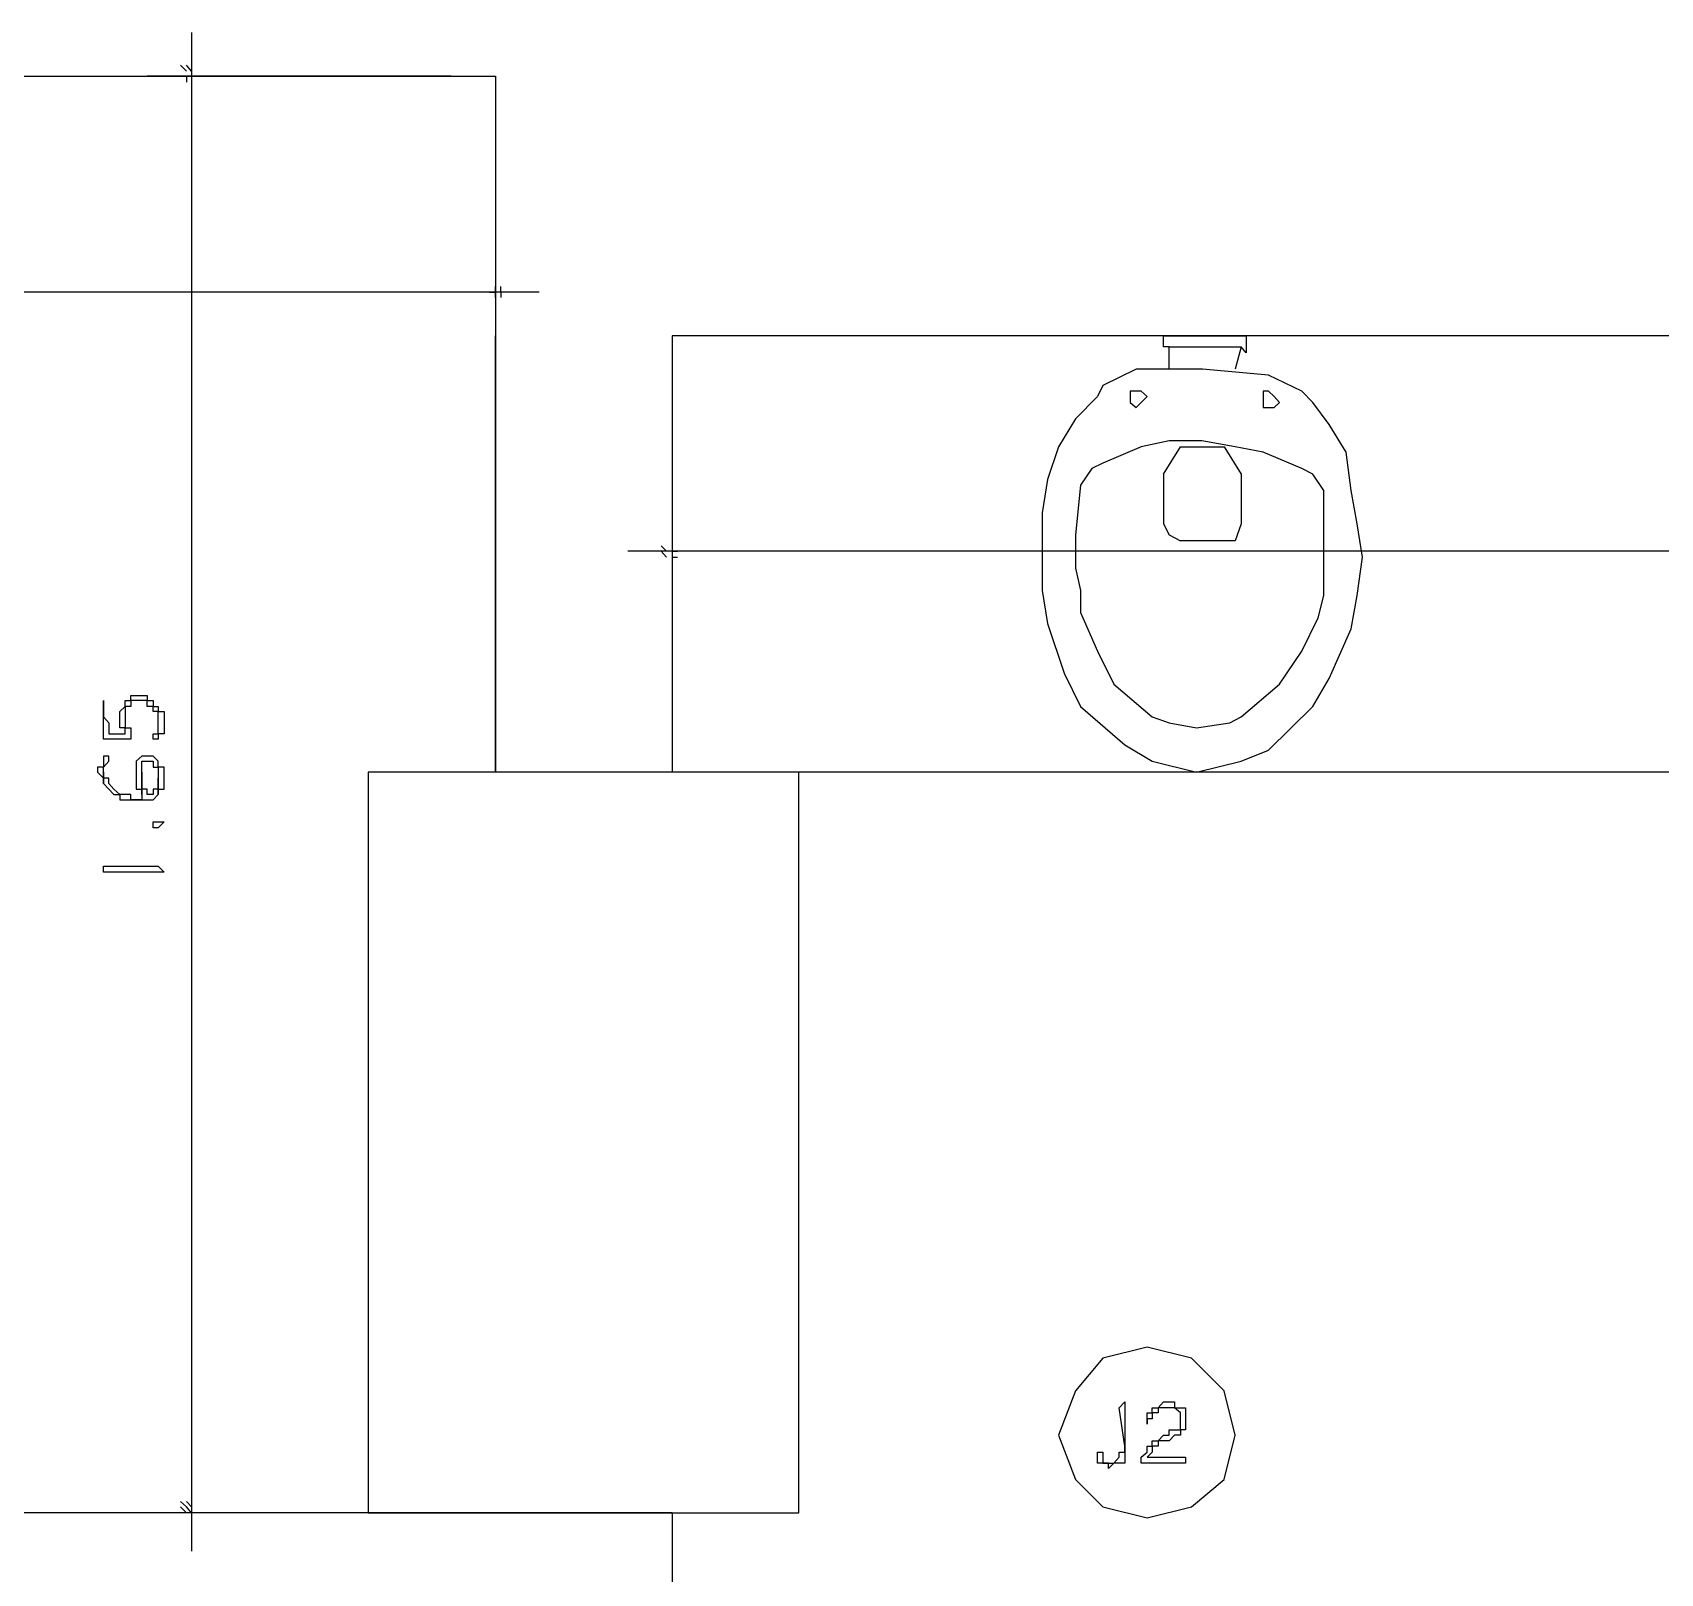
# Model space of a CAD drawing. Header units: millimetres. Extents: x -518.8 to -461.2, y 3.5 to 44.2.
# Drawn here: x -505.98 to -504.104, y 30.716 to 32.492 of the extents above; entities that cross this region are included whole.
import ezdxf

# ---------------------------------------------------------------- set-up
doc = ezdxf.new("R2010")
doc.units = ezdxf.units.MM
doc.header["$MEASUREMENT"] = 0
for name, color, linetype in [('10', 10, 'Continuous'), ('12', 12, 'Continuous'), ('16', 16, 'Continuous'), ('3', 3, 'Continuous'), ('4', 4, 'Continuous'), ('5', 5, 'Continuous'), ('6', 6, 'Continuous'), ('MYSOLIDS', 7, 'Continuous')]:
    doc.layers.add(name, color=color, linetype=linetype)

msp = doc.modelspace()

# ---------------------------------------------------------------- linework, layer by layer
at = {"layer": '10'}
for points in [[(-507.3308, 31.7917), (-507.3308, 32.4413), (-507.3308, 32.4413), (-505.4466, 32.4413)], [(-505.4466, 32.4413), (-505.4466, 31.6391), (-505.4466, 31.6391), (-505.4466, 32.1421)], [(-505.2429, 32.1421), (-505.2429, 31.6391)], [(-505.2429, 31.6391), (-505.4466, 31.6391)], [(-505.2429, 30.7857), (-509.3045, 30.7857)], [(-505.2429, 30.7857), (-505.2429, 30.436)]]:
    msp.add_lwpolyline(points, dxfattribs=at)
at = {"layer": '12'}
msp.add_lwpolyline([(-504.594, 30.8751), (-504.6068, 30.9263), (-504.6444, 30.9639), (-504.6955, 30.9766), (-504.7466, 30.9639), (-504.7782, 30.9263), (-504.7978, 30.8751), (-504.7782, 30.824), (-504.7466, 30.7924), (-504.6955, 30.7797), (-504.6444, 30.7924), (-504.6068, 30.824), (-504.594, 30.8751)], dxfattribs=at)
at = {"layer": '16'}
for points in [[(-505.797, 32.4917), (-505.797, 30.7413)], [(-505.803, 32.4473), (-505.8098, 32.4541)], [(-505.797, 32.4473), (-505.803, 32.4541)], [(-505.4978, 32.4413), (-505.8481, 32.4413)], [(-505.803, 32.4413), (-505.803, 32.4413), (-505.803, 32.4413), (-505.803, 32.4345)], [(-505.797, 32.4413), (-505.797, 32.4413), (-505.797, 32.4413), (-505.797, 32.4345)], [(-505.4466, 32.3902), (-505.4466, 32.1421)], [(-505.3963, 32.1924), (-507.382, 32.1924)], [(-505.4534, 32.1924), (-505.4466, 32.1924), (-505.4534, 32.1924)], [(-505.4466, 32.1924), (-505.4466, 32.1992)], [(-505.4466, 32.1864), (-505.4466, 32.1924)], [(-505.4406, 32.1924), (-505.4406, 32.1924), (-505.4406, 32.1924), (-505.4406, 32.1992)], [(-505.4406, 32.1924), (-505.4406, 32.1924), (-505.4406, 32.1924), (-505.4406, 32.1864)], [(-505.2429, 32.0909), (-505.2429, 31.8428)], [(-498.597, 31.8939), (-505.294, 31.8939)], [(-505.2496, 31.8939), (-505.2557, 31.9)], [(-505.2496, 31.8872), (-505.2557, 31.8939)], [(-505.2429, 31.8939), (-505.2429, 31.8939), (-505.2429, 31.8939), (-505.2369, 31.8939)], [(-505.2429, 31.8872), (-505.2429, 31.8872), (-505.2429, 31.8872), (-505.2369, 31.8872)], [(-505.803, 30.7924), (-505.8098, 30.7985)], [(-505.797, 30.7924), (-505.803, 30.7985)], [(-505.4978, 30.7857), (-505.8481, 30.7857)], [(-505.803, 30.7857), (-505.8098, 30.7924)], [(-505.797, 30.7857), (-505.803, 30.7924)]]:
    msp.add_lwpolyline(points, dxfattribs=at)
at = {"layer": '3'}
msp.add_lwpolyline([(-505.5933, 30.7857), (-505.097, 30.7857), (-505.097, 31.6391), (-505.5933, 31.6391), (-505.5933, 30.7857)], dxfattribs=at)
at = {"layer": '4'}
for points in [[(-504.6699, 32.1037), (-504.6699, 32.1293), (-504.6767, 32.1293), (-504.6767, 32.1421), (-504.5812, 32.1421), (-504.5812, 32.1225), (-504.5872, 32.1293), (-504.594, 32.1037)], [(-504.6699, 32.1293), (-504.5872, 32.1293)], [(-504.6384, 31.6391), (-504.5872, 31.6518), (-504.5557, 31.6646), (-504.5045, 31.715), (-504.4857, 31.7473), (-504.4602, 31.8045), (-504.4534, 31.8428), (-504.4474, 31.8872), (-504.4534, 31.9255), (-504.4602, 31.9639), (-504.4662, 32.0082), (-504.4857, 32.0398), (-504.5045, 32.0654), (-504.5173, 32.0782), (-504.5557, 32.0969), (-504.6316, 32.1037), (-504.6316, 32.1037), (-504.7083, 32.1037), (-504.7466, 32.0849), (-504.7527, 32.0721), (-504.7782, 32.0466), (-504.7978, 32.0142), (-504.8105, 31.9766), (-504.8166, 31.9383), (-504.8166, 31.9), (-504.8166, 31.8488), (-504.8105, 31.8105), (-504.791, 31.7533), (-504.7722, 31.715), (-504.7211, 31.6706), (-504.6895, 31.6518), (-504.6384, 31.6391)], [(-504.6955, 32.0721), (-504.7023, 32.0782), (-504.7083, 32.0782), (-504.7151, 32.0782), (-504.7151, 32.0721), (-504.7151, 32.0654), (-504.7083, 32.0594), (-504.7023, 32.0654), (-504.6955, 32.0721)], [(-504.5429, 32.0654), (-504.5489, 32.0721), (-504.5557, 32.0782), (-504.5617, 32.0782), (-504.5617, 32.0654), (-504.5617, 32.0594), (-504.5557, 32.0594), (-504.5489, 32.0594), (-504.5429, 32.0654)], [(-504.6, 31.6962), (-504.5872, 31.703), (-504.5872, 31.703), (-504.5429, 31.7406), (-504.5429, 31.7406), (-504.5173, 31.7789), (-504.5173, 31.7789), (-504.4985, 31.8172), (-504.4985, 31.8172), (-504.4918, 31.8428), (-504.4918, 31.8428), (-504.4918, 31.8684), (-504.4918, 31.8684), (-504.4918, 31.906), (-504.4918, 31.906), (-504.4918, 31.9639), (-504.4918, 31.9639), (-504.5045, 31.9827), (-504.5045, 31.9827), (-504.5173, 31.9894), (-504.5173, 31.9894), (-504.5617, 32.0082), (-504.5617, 32.0082), (-504.594, 32.0142), (-504.594, 32.0142), (-504.6324, 32.021), (-504.6324, 32.021), (-504.6699, 32.021), (-504.7023, 32.0142), (-504.7466, 31.9954), (-504.7594, 31.9894), (-504.7722, 31.9699), (-504.7782, 31.9127), (-504.7782, 31.8744), (-504.7722, 31.8488), (-504.7722, 31.8233), (-504.7527, 31.7789), (-504.7339, 31.7406), (-504.6895, 31.703), (-504.6699, 31.6962), (-504.6384, 31.6902), (-504.6384, 31.6902), (-504.6, 31.6962)], [(-504.6767, 31.9827), (-504.6572, 32.0142), (-504.6068, 32.0142), (-504.5872, 31.9827), (-504.5872, 31.9827), (-504.5872, 31.9255), (-504.5872, 31.9255), (-504.594, 31.906), (-504.6068, 31.906), (-504.6068, 31.906), (-504.6572, 31.906)], [(-504.6767, 31.9827), (-504.6767, 31.9255), (-504.6699, 31.9127), (-504.6572, 31.906)]]:
    msp.add_lwpolyline(points, dxfattribs=at)
at = {"layer": '5'}
msp.add_lwpolyline([(-498.4504, 32.1421), (-498.4504, 31.6391), (-498.6481, 31.6391), (-498.6481, 32.1421), (-498.6481, 32.1421), (-505.2429, 32.1421)], dxfattribs=at)
at = {"layer": '6'}
msp.add_lwpolyline([(-498.6481, 31.6391), (-505.2429, 31.6391)], dxfattribs=at)
at = {"layer": 'MYSOLIDS'}
for points in [[(-505.8925, 31.6834), (-505.8925, 31.6834), (-505.8865, 31.6834), (-505.8865, 31.6834), (-505.8865, 31.6834), (-505.8797, 31.6834), (-505.8737, 31.6834), (-505.8737, 31.6834), (-505.8737, 31.6834), (-505.8737, 31.6834), (-505.8737, 31.6902), (-505.8797, 31.6902), (-505.8797, 31.6902), (-505.8797, 31.6962), (-505.8797, 31.6962), (-505.8797, 31.703), (-505.8797, 31.703), (-505.8797, 31.709), (-505.8797, 31.709), (-505.8737, 31.715), (-505.8737, 31.715), (-505.8737, 31.7218), (-505.8737, 31.7218), (-505.8669, 31.7218), (-505.8669, 31.7218), (-505.8669, 31.7278), (-505.8609, 31.7278), (-505.8609, 31.7278), (-505.8542, 31.7278), (-505.8542, 31.7278), (-505.8481, 31.7278), (-505.8481, 31.7218), (-505.8481, 31.7218), (-505.8414, 31.7218), (-505.8414, 31.7218), (-505.8414, 31.715), (-505.8354, 31.715), (-505.8354, 31.715), (-505.8354, 31.709), (-505.8354, 31.709), (-505.8286, 31.709), (-505.8286, 31.703), (-505.8286, 31.703), (-505.8286, 31.6962), (-505.8286, 31.6962), (-505.8286, 31.6902), (-505.8286, 31.6902), (-505.8286, 31.6834), (-505.8354, 31.6834), (-505.8354, 31.6834), (-505.8354, 31.6774), (-505.8354, 31.6774), (-505.8414, 31.6774), (-505.8414, 31.6774), (-505.8414, 31.6774), (-505.8414, 31.6774), (-505.8414, 31.6774), (-505.8414, 31.6774), (-505.8414, 31.6774), (-505.8414, 31.6834), (-505.8414, 31.6834), (-505.8354, 31.6834), (-505.8354, 31.6834), (-505.8354, 31.6834), (-505.8354, 31.6902), (-505.8354, 31.6902), (-505.8354, 31.6962), (-505.8354, 31.6962), (-505.8354, 31.703), (-505.8354, 31.703), (-505.8354, 31.709), (-505.8414, 31.709), (-505.8414, 31.709), (-505.8414, 31.715), (-505.8414, 31.715), (-505.8481, 31.715), (-505.8481, 31.7218), (-505.8542, 31.7218), (-505.8542, 31.7218), (-505.8542, 31.7218), (-505.8609, 31.7218), (-505.8669, 31.7218), (-505.8669, 31.715), (-505.8669, 31.715), (-505.8669, 31.715), (-505.8737, 31.715), (-505.8737, 31.709), (-505.8737, 31.709), (-505.8737, 31.703), (-505.8737, 31.703), (-505.8737, 31.6962), (-505.8737, 31.6962), (-505.8737, 31.6962), (-505.8737, 31.6902), (-505.8737, 31.6902), (-505.8669, 31.6902), (-505.8669, 31.6834), (-505.8669, 31.6834), (-505.8669, 31.6834), (-505.8669, 31.6834), (-505.8669, 31.6774), (-505.8669, 31.6774), (-505.8737, 31.6774), (-505.8737, 31.6774), (-505.8737, 31.6774), (-505.8797, 31.6774), (-505.8797, 31.6774), (-505.8797, 31.6774), (-505.8865, 31.6774), (-505.8925, 31.6774), (-505.8925, 31.6774), (-505.8925, 31.6774), (-505.8925, 31.6774), (-505.8985, 31.6774), (-505.8985, 31.6834), (-505.8985, 31.6834), (-505.8985, 31.6834), (-505.8985, 31.6902), (-505.8985, 31.6902), (-505.8985, 31.6902), (-505.8985, 31.6962), (-505.8985, 31.6962), (-505.8985, 31.703), (-505.8985, 31.703), (-505.8985, 31.709), (-505.8985, 31.709), (-505.8985, 31.715), (-505.8985, 31.715), (-505.8985, 31.7218), (-505.8985, 31.7218), (-505.8985, 31.7218), (-505.8985, 31.7218), (-505.8985, 31.7218), (-505.8985, 31.7218), (-505.8985, 31.7218), (-505.8985, 31.7218), (-505.8985, 31.7218), (-505.8985, 31.715), (-505.8985, 31.715), (-505.8985, 31.709), (-505.8985, 31.703), (-505.8985, 31.703), (-505.8925, 31.6962), (-505.8925, 31.6902), (-505.8925, 31.6902), (-505.8925, 31.6834), (-505.8925, 31.6834), (-505.8925, 31.6834), (-505.8925, 31.6834), (-505.8925, 31.6834)], [(-505.9053, 31.6391), (-505.9053, 31.6391), (-505.9053, 31.6391), (-505.8985, 31.6323), (-505.8985, 31.6323), (-505.8985, 31.6263), (-505.8985, 31.6263), (-505.8985, 31.6391), (-505.8985, 31.6451), (-505.8985, 31.6451), (-505.8925, 31.6518), (-505.8925, 31.6518), (-505.8925, 31.6518), (-505.8925, 31.6518), (-505.8925, 31.6578), (-505.8925, 31.6578), (-505.8925, 31.6578), (-505.8925, 31.6578), (-505.8985, 31.6578), (-505.8985, 31.6518), (-505.8985, 31.6518), (-505.8985, 31.6451), (-505.9053, 31.6451), (-505.9053, 31.6391), (-505.9053, 31.6391)], [(-505.8609, 31.6391), (-505.8609, 31.6391), (-505.8609, 31.6323), (-505.8609, 31.6323), (-505.8609, 31.6263), (-505.8609, 31.6263), (-505.8609, 31.6263), (-505.8609, 31.6195), (-505.8542, 31.6195), (-505.8542, 31.6391), (-505.8542, 31.6391), (-505.8542, 31.6451), (-505.8542, 31.6451), (-505.8542, 31.6518), (-505.8542, 31.6518), (-505.8481, 31.6518), (-505.8481, 31.6518), (-505.8481, 31.6518), (-505.8414, 31.6518), (-505.8414, 31.6518), (-505.8414, 31.6451), (-505.8354, 31.6451), (-505.8354, 31.6451), (-505.8354, 31.6391), (-505.8354, 31.6391), (-505.8354, 31.6323), (-505.8354, 31.6323), (-505.8354, 31.6135), (-505.8354, 31.6195), (-505.8286, 31.6195), (-505.8286, 31.6263), (-505.8286, 31.6263), (-505.8286, 31.6323), (-505.8286, 31.6323), (-505.8286, 31.6391), (-505.8286, 31.6391), (-505.8286, 31.6451), (-505.8354, 31.6451), (-505.8354, 31.6518), (-505.8354, 31.6518), (-505.8354, 31.6518), (-505.8354, 31.6518), (-505.8414, 31.6578), (-505.8414, 31.6578), (-505.8481, 31.6578), (-505.8481, 31.6578), (-505.8481, 31.6578), (-505.8542, 31.6578), (-505.8542, 31.6578), (-505.8609, 31.6518), (-505.8609, 31.6518), (-505.8609, 31.6518), (-505.8609, 31.6451), (-505.8609, 31.6451), (-505.8609, 31.6391), (-505.8609, 31.6391)], [(-505.8985, 31.6263), (-505.8985, 31.6263), (-505.8925, 31.6195), (-505.8925, 31.6195), (-505.8925, 31.6195), (-505.8865, 31.6135), (-505.8865, 31.6135), (-505.8865, 31.6135), (-505.8797, 31.6135), (-505.8797, 31.6075), (-505.8737, 31.6075), (-505.8737, 31.6075), (-505.8737, 31.6075), (-505.8669, 31.6075), (-505.8669, 31.6075), (-505.8609, 31.6075), (-505.8609, 31.6075), (-505.8609, 31.6075), (-505.8542, 31.6075), (-505.8542, 31.6075), (-505.8481, 31.6075), (-505.8481, 31.6075), (-505.8414, 31.6075), (-505.8414, 31.6075), (-505.8354, 31.6135), (-505.8354, 31.6135), (-505.8354, 31.6135), (-505.8354, 31.6323), (-505.8354, 31.6263), (-505.8354, 31.6263), (-505.8354, 31.6195), (-505.8354, 31.6195), (-505.8414, 31.6195), (-505.8414, 31.6135), (-505.8414, 31.6135), (-505.8481, 31.6135), (-505.8481, 31.6135), (-505.8481, 31.6195), (-505.8542, 31.6195), (-505.8542, 31.6135), (-505.8542, 31.6075), (-505.8542, 31.6075), (-505.8609, 31.6075), (-505.8609, 31.6075), (-505.8609, 31.6075), (-505.8669, 31.6075), (-505.8669, 31.6135), (-505.8737, 31.6135), (-505.8737, 31.6135), (-505.8797, 31.6135), (-505.8797, 31.6135), (-505.8797, 31.6135), (-505.8865, 31.6195), (-505.8865, 31.6195), (-505.8925, 31.6263), (-505.8925, 31.6263), (-505.8925, 31.6263), (-505.8925, 31.6323), (-505.8925, 31.6323), (-505.8985, 31.6323), (-505.8985, 31.6391), (-505.8985, 31.6391), (-505.8985, 31.6263), (-505.8985, 31.6263)], [(-505.8542, 31.6195), (-505.8542, 31.6135), (-505.8542, 31.6135), (-505.8542, 31.6135), (-505.8542, 31.6195), (-505.8542, 31.6263), (-505.8542, 31.6263), (-505.8542, 31.6263), (-505.8542, 31.6323), (-505.8542, 31.6323), (-505.8542, 31.6391), (-505.8542, 31.6391), (-505.8542, 31.6195), (-505.8542, 31.6195)], [(-505.8286, 31.5819), (-505.8354, 31.5751), (-505.8354, 31.5751), (-505.8354, 31.5751), (-505.8354, 31.5751), (-505.8414, 31.5751), (-505.8414, 31.5751), (-505.8414, 31.5819), (-505.8414, 31.5819), (-505.8414, 31.5819), (-505.8414, 31.5819), (-505.8354, 31.5819), (-505.8354, 31.5819), (-505.8354, 31.5819), (-505.8354, 31.5819), (-505.8286, 31.5819), (-505.8286, 31.5819), (-505.8286, 31.5819), (-505.8286, 31.5819), (-505.8286, 31.5819)], [(-505.8354, 31.524), (-505.8354, 31.524), (-505.8414, 31.524), (-505.8414, 31.524), (-505.8481, 31.524), (-505.8481, 31.524), (-505.8542, 31.524), (-505.8542, 31.524), (-505.8609, 31.524), (-505.8609, 31.524), (-505.8669, 31.524), (-505.8669, 31.524), (-505.8737, 31.524), (-505.8737, 31.524), (-505.8797, 31.524), (-505.8797, 31.524), (-505.8857, 31.524), (-505.8857, 31.524), (-505.8925, 31.524), (-505.8925, 31.524), (-505.8985, 31.524), (-505.8985, 31.524), (-505.8985, 31.524), (-505.8985, 31.524), (-505.8985, 31.524), (-505.8985, 31.524), (-505.8985, 31.5308), (-505.8985, 31.5308), (-505.8985, 31.5308), (-505.8925, 31.5308), (-505.8925, 31.5308), (-505.8857, 31.5308), (-505.8857, 31.5308), (-505.8797, 31.5308), (-505.8797, 31.5308), (-505.8737, 31.5308), (-505.8737, 31.5308), (-505.8669, 31.5308), (-505.8669, 31.5308), (-505.8609, 31.5308), (-505.8609, 31.5308), (-505.8542, 31.5308), (-505.8542, 31.5308), (-505.8481, 31.5308), (-505.8481, 31.5308), (-505.8414, 31.5308), (-505.8414, 31.5308), (-505.8414, 31.5308), (-505.8354, 31.5308), (-505.8354, 31.5308), (-505.8354, 31.5308), (-505.8354, 31.5308), (-505.8286, 31.524), (-505.8286, 31.524), (-505.8354, 31.524), (-505.8354, 31.524), (-505.8354, 31.524), (-505.8354, 31.524), (-505.8354, 31.524), (-505.8354, 31.524), (-505.8354, 31.524)], [(-504.7211, 30.8624), (-504.7278, 30.9067), (-504.7211, 30.9135), (-504.7211, 30.9135), (-504.7211, 30.9135), (-504.7211, 30.9135), (-504.7211, 30.9135), (-504.7211, 30.9135), (-504.7211, 30.9067), (-504.7211, 30.9067), (-504.7211, 30.8624), (-504.7211, 30.8624), (-504.7211, 30.8556), (-504.7211, 30.8556), (-504.7211, 30.8556), (-504.7211, 30.8496), (-504.7211, 30.8496), (-504.7211, 30.8428), (-504.7278, 30.8428), (-504.7278, 30.8428), (-504.7278, 30.8428), (-504.7339, 30.8428), (-504.7339, 30.8428), (-504.7399, 30.8368), (-504.7399, 30.8368), (-504.7399, 30.8428), (-504.7466, 30.8428), (-504.7466, 30.8428), (-504.7466, 30.8428), (-504.7527, 30.8428), (-504.7527, 30.8496), (-504.7527, 30.8496), (-504.7527, 30.8496), (-504.7527, 30.8556), (-504.7527, 30.8556), (-504.7527, 30.8556), (-504.7527, 30.8556), (-504.7466, 30.8556), (-504.7466, 30.8556), (-504.7466, 30.8496), (-504.7466, 30.8496), (-504.7466, 30.8496), (-504.7466, 30.8428), (-504.7466, 30.8428), (-504.7399, 30.8428), (-504.7399, 30.8428), (-504.7399, 30.8428), (-504.7339, 30.8428), (-504.7339, 30.8428), (-504.7339, 30.8428), (-504.7278, 30.8496), (-504.7278, 30.8496), (-504.7278, 30.8496), (-504.7278, 30.8556), (-504.7211, 30.8556), (-504.7211, 30.8556), (-504.7211, 30.8624), (-504.7211, 30.8624), (-504.7211, 30.8624), (-504.7211, 30.8624), (-504.7211, 30.8624), (-504.7211, 30.8624), (-504.7211, 30.8624)], [(-504.6955, 30.8496), (-504.6511, 30.8496), (-504.6511, 30.8496), (-504.6511, 30.8496), (-504.6511, 30.8428), (-504.6511, 30.8428), (-504.6511, 30.8428), (-504.6511, 30.8428), (-504.6511, 30.8428), (-504.6511, 30.8428), (-504.6955, 30.8428), (-504.6955, 30.8428), (-504.6955, 30.8428), (-504.6955, 30.8428), (-504.6955, 30.8428), (-504.7023, 30.8428), (-504.7023, 30.8428), (-504.7023, 30.8428), (-504.7023, 30.8428), (-504.7023, 30.8496), (-504.7023, 30.8496), (-504.6955, 30.8556), (-504.6955, 30.8556), (-504.6955, 30.8556), (-504.6955, 30.8624), (-504.6955, 30.8624), (-504.6895, 30.8624), (-504.6895, 30.8684), (-504.6895, 30.8684), (-504.6895, 30.8684), (-504.6827, 30.8684), (-504.6827, 30.8684), (-504.6767, 30.8751), (-504.6699, 30.8751), (-504.6699, 30.8751), (-504.6699, 30.8812), (-504.6639, 30.8812), (-504.6639, 30.8812), (-504.6639, 30.8812), (-504.6572, 30.8812), (-504.6572, 30.8879), (-504.6572, 30.8879), (-504.6572, 30.8939), (-504.6572, 30.8939), (-504.6572, 30.9007), (-504.6572, 30.9007), (-504.6572, 30.9007), (-504.6572, 30.9007), (-504.6639, 30.9067), (-504.6639, 30.9067), (-504.6699, 30.9067), (-504.6699, 30.9067), (-504.6767, 30.9067), (-504.6767, 30.9067), (-504.6827, 30.9067), (-504.6827, 30.9067), (-504.6827, 30.9007), (-504.6895, 30.9007), (-504.6895, 30.9007), (-504.6895, 30.9007), (-504.6895, 30.8939), (-504.6895, 30.8939), (-504.6955, 30.8939), (-504.6955, 30.8879), (-504.6955, 30.8939), (-504.6955, 30.8939), (-504.6955, 30.8939), (-504.6955, 30.8939), (-504.6955, 30.8939), (-504.6955, 30.9007), (-504.6955, 30.9007), (-504.6895, 30.9007), (-504.6895, 30.9007), (-504.6895, 30.9067), (-504.6895, 30.9067), (-504.6827, 30.9067), (-504.6827, 30.9067), (-504.6767, 30.9135), (-504.6767, 30.9135), (-504.6699, 30.9135), (-504.6699, 30.9135), (-504.6699, 30.9135), (-504.6639, 30.9135), (-504.6639, 30.9067), (-504.6572, 30.9067), (-504.6572, 30.9067), (-504.6572, 30.9067), (-504.6511, 30.9067), (-504.6511, 30.9007), (-504.6511, 30.9007), (-504.6511, 30.8939), (-504.6511, 30.8939), (-504.6511, 30.8879), (-504.6511, 30.8879), (-504.6511, 30.8879), (-504.6511, 30.8812), (-504.6572, 30.8812), (-504.6572, 30.8812), (-504.6572, 30.8751), (-504.6639, 30.8751), (-504.6639, 30.8751), (-504.6639, 30.8751), (-504.6699, 30.8684), (-504.6767, 30.8684), (-504.6767, 30.8684), (-504.6767, 30.8684), (-504.6827, 30.8684), (-504.6827, 30.8624), (-504.6895, 30.8624), (-504.6895, 30.8624), (-504.6895, 30.8556), (-504.6895, 30.8556), (-504.6955, 30.8496), (-504.6955, 30.8496), (-504.6955, 30.8496), (-504.6955, 30.8496), (-504.6955, 30.8496), (-504.6955, 30.8496)]]:
    msp.add_lwpolyline(points, dxfattribs=at)

doc.saveas('drawing.dxf')
